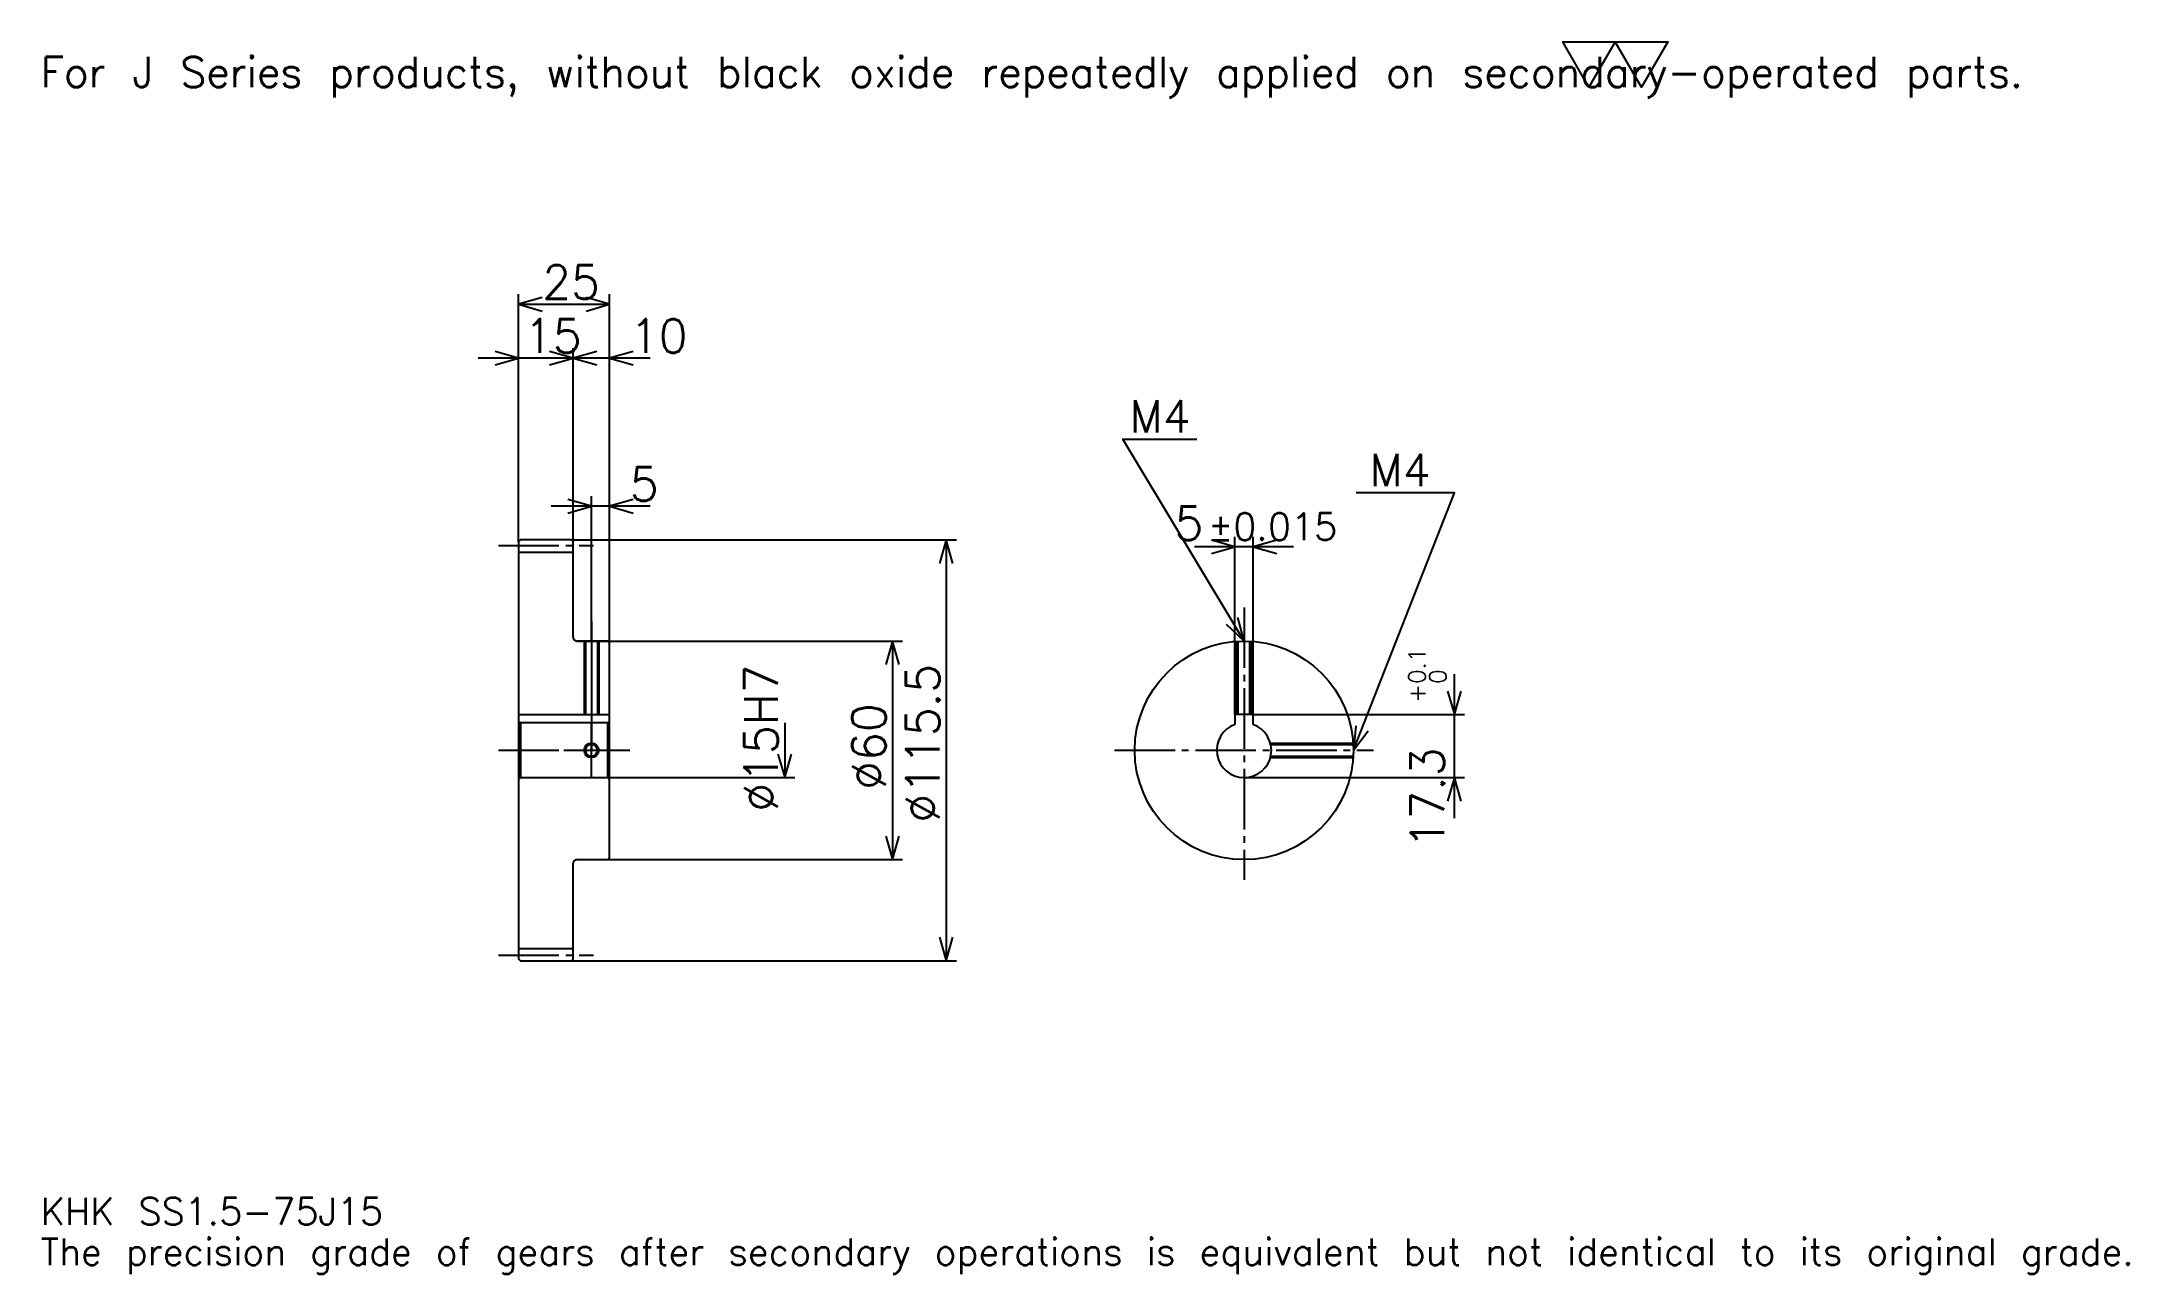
# Model space of a CAD drawing. Extents: x 19 to 592, y 7 to 345.
import ezdxf

# ---------------------------------------------------------------- set-up
doc = ezdxf.new("R2010")
doc.units = 0
doc.linetypes.add('DASHDOT', pattern=[22.173913, 16.630435, -1.847826, 1.847826, -1.847826])
doc.layers.get('0').update_dxf_attribs({"linetype": 'CONTINUOUS'})
doc.layers.add('DASHDOT', color=6, linetype='DASHDOT')
doc.styles.add('KANJI', font='TXT', dxfattribs={"bigfont": 'BIGFONT'})

msp = doc.modelspace()

# ---------------------------------------------------------------- linework, layer by layer
at = {"color": 5}
for p, q in [((149.67392, 208.347824), (149.67392, 275.793457)), ((174.67392, 208.347824), (174.67392, 275.793457)), ((149.67392, 273.021729), (174.67392, 273.021729)), ((175.76088, 258.239136), (138.58696, 258.239136)), ((185.76088, 258.239136), (153.58696, 258.239136)), ((164.67392, 208.347824), (164.67392, 261.010864)), ((169.67392, 208.347824), (169.67392, 220.358688)), ((185.76088, 217.586945), (158.58696, 217.586945)), ((149.67392, 207.847824), (149.67392, 208.347824)), ((164.17392, 208.347824), (174.67392, 208.347824)), ((164.67392, 207.847824), (164.67392, 208.347824)), ((169.67392, 180.597824), (169.67392, 208.347824)), ((169.67392, 180.597824), (169.67392, 208.347824)), ((174.67392, 208.347824), (269.836975, 208.347824)), ((174.67392, 180.097824), (174.67392, 208.347824)), ((267.065216, 208.347824), (267.065216, 92.847824)), ((362.391296, 206.467392), (335.217407, 206.467392)), ((346.304352, 160.397827), (346.304352, 209.239136)), ((351.304352, 160.397827), (351.304352, 209.239136)), ((165.67392, 180.597824), (174.67392, 180.597824)), ((174.67392, 180.597824), (255.054352, 180.597824)), ((252.282623, 180.597824), (252.282623, 120.597824)), ((406.521759, 132.010864), (406.521759, 171.484787)), ((222.717407, 158.097824), (222.717407, 143.097824)), ((351.304352, 160.397827), (409.293488, 160.397827)), ((174.67392, 143.097824), (225.489136, 143.097824)), ((348.804352, 143.097824), (409.293488, 143.097824)), ((165.67392, 120.597824), (174.67392, 120.597824)), ((174.67392, 120.597824), (255.054352, 120.597824)), ((164.17392, 92.847824), (174.67392, 92.847824)), ((174.67392, 92.847824), (269.836975, 92.847824))]:
    msp.add_line(p, q, dxfattribs=at)
at = {"color": 4}
for p, q in [((149.67392, 204.972824), (164.67392, 204.972824)), ((149.67392, 160.397827), (174.67392, 160.397827)), ((150.17392, 158.097824), (150.17392, 143.097824)), ((174.17392, 158.097824), (174.67392, 158.597824)), ((174.17392, 143.097824), (174.67392, 142.597824)), ((149.67392, 96.222824), (164.67392, 96.222824))]:
    msp.add_line(p, q, dxfattribs=at)
at = {"color": 7}
msp.add_lwpolyline([(443.478271, 332.608704), (436.271759, 345.100006), (465.097839, 345.100006), (457.891327, 332.608704), (450.684784, 345.100006), (443.478271, 332.608704)], dxfattribs=at)
at = {"color": 5}
for points in [[(156.141312, 274.869568), (149.67392, 273.021729), (156.141312, 271.17392)], [(168.206528, 271.17392), (174.67392, 273.021729), (168.206528, 274.869568)], [(143.206528, 256.391296), (149.67392, 258.239136), (143.206528, 260.086945)], [(158.206528, 256.391296), (164.67392, 258.239136), (158.206528, 260.086945)], [(171.141312, 260.086945), (164.67392, 258.239136), (171.141312, 256.391296)], [(181.141312, 260.086945), (174.67392, 258.239136), (181.141312, 256.391296)], [(348.804352, 180.597824), (315.543488, 236.032608), (335.869568, 236.032608)], [(163.206528, 215.739136), (169.67392, 217.586945), (163.206528, 219.434784)], [(181.141312, 219.434784), (174.67392, 217.586945), (181.141312, 215.739136)], [(378.804352, 150.597824), (406.521759, 221.25), (379.543518, 221.25)], [(268.913055, 201.880432), (267.065216, 208.347824), (265.217407, 201.880432)], [(339.836975, 204.619568), (346.304352, 206.467392), (339.836975, 208.315216)], [(357.771729, 208.315216), (351.304352, 206.467392), (357.771729, 204.619568)], [(343.892395, 185.192871), (348.804352, 180.597824), (347.061401, 187.094269)], [(254.130432, 174.130432), (252.282623, 180.597824), (250.434784, 174.130432)], [(404.67395, 166.865219), (406.521759, 160.397827), (408.369598, 166.865219)], [(379.446106, 157.29332), (378.804352, 150.597824), (382.886475, 155.943634)], [(220.869568, 149.565216), (222.717407, 143.097824), (224.565216, 149.565216)], [(408.369598, 136.630432), (406.521759, 143.097824), (404.67395, 136.630432)], [(250.434784, 127.065216), (252.282623, 120.597824), (254.130432, 127.065216)], [(265.217407, 99.315216), (267.065216, 92.847824), (268.913055, 99.315216)]]:
    msp.add_lwpolyline(points, dxfattribs=at)
at = {"color": 4}
for points in [[(164.67392, 181.597824), (164.67392, 207.847824), (164.17392, 208.347824), (150.17392, 208.347824), (149.67392, 207.847824), (149.67392, 142.597824)], [(165.67392, 120.597824), (174.17392, 120.597824), (174.67392, 121.097824), (174.67392, 180.097824), (174.17392, 180.597824), (165.67392, 180.597824)], [(167.67392, 180.597824), (167.67392, 160.397827)], [(168.053925, 180.597824), (168.053925, 160.397827)], [(171.293915, 180.597824), (171.293915, 160.397827)], [(171.67392, 180.597824), (171.67392, 160.397827)], [(346.804352, 160.397827), (346.804352, 180.531082)], [(347.184357, 160.397827), (347.184357, 180.554047)], [(350.424347, 160.397827), (350.424347, 180.554047)], [(350.804352, 160.397827), (350.804352, 180.531082)], [(149.67392, 142.597824), (150.17392, 143.097824), (174.17392, 143.097824), (174.17392, 158.097824), (150.17392, 158.097824), (149.67392, 158.597824)], [(351.304352, 157.668884), (351.304352, 160.397827), (346.304352, 160.397827), (346.304352, 157.668884)], [(356.032776, 152.597824), (378.73761, 152.597824)], [(356.127319, 152.217819), (378.760559, 152.217819)], [(356.127319, 148.977829), (378.760559, 148.977829)], [(356.032776, 148.597824), (378.73761, 148.597824)], [(149.67392, 142.597824), (149.67392, 93.347824), (150.17392, 92.847824), (164.17392, 92.847824), (164.67392, 93.347824), (164.67392, 119.597824)]]:
    msp.add_lwpolyline(points, dxfattribs=at)
for centre, radius in [((348.804352, 150.597824), 30), ((169.67392, 150.597824), 1.62)]:
    msp.add_circle(centre, radius, dxfattribs=at)
at = {"color": 7}
msp.add_circle((169.67392, 150.597824), 2, dxfattribs=at)
at = {"color": 4}
for centre, radius, start, end in [((165.67392, 181.597824), 1, 180, 270), ((348.804352, 150.597824), 7.5, 109.471220943, 70.528779057), ((165.67392, 119.597824), 1, 90, 180)]:
    msp.add_arc(centre, radius, start, end, dxfattribs=at)
at = {"layer": 'DASHDOT', "color": 7}
for p, q in [((144.130447, 206.847824), (170.217392, 206.847824)), ((348.804352, 189.83696), (348.804352, 115.054344)), ((169.67392, 180.597824), (169.67392, 150.597824)), ((144.130447, 150.597824), (180.217392, 150.597824)), ((313.260864, 150.597824), (384.347839, 150.597824)), ((144.130447, 94.347824), (170.217392, 94.347824))]:
    msp.add_line(p, q, dxfattribs=at)
for points in [[(169.67392, 186.141296), (169.67392, 154.85434)], [(169.67392, 143.054352), (169.67392, 158.141296)], [(162.130447, 150.597824), (177.217392, 150.597824)]]:
    msp.add_lwpolyline(points, dxfattribs=at)

# ---------------------------------------------------------------- texts
at = {"color": 7, "style": 'KANJI'}
for s, height, p in [('For J Series products, without black oxide repeatedly applied on secondary-operated parts.', 8.315217, (18.47826, 332.608704)), ('25', 9.23913, (156.168488, 274.5)), ('15', 9.23913, (151.168488, 259.717407)), ('10', 9.23913, (180.217392, 259.717407)), ('M4', 8.869566, (317.391296, 237.880432)), ('M4', 8.869566, (383.239136, 223.097824)), ('5', 9.23913, (180.217392, 219.065216)), ('5', 9.23913, (329.732971, 208.315216)), ('%%p0.015', 7.391304, (338.87854, 208.315216)), ('KHK SS1.5-75J15', 7.391304, (18.47826, 20.326086)), ('The precision grade of gears after secondary operations is equivalent but not identical to its original grade.', 7.391304, (18.47826, 9.23913))]:
    msp.add_text(s, height=height, dxfattribs=at).set_placement(p)
for s, height, p in [('%%c15H7', 9.23913, (220.869568, 133.736404)), ('%%c115.5', 9.23913, (265.217407, 130.733704)), ('0.1', 4.619565, (398.576111, 168.838287)), ('0', 4.619565, (404.304382, 168.838287)), ('+', 4.619565, (398.576111, 163.664368)), ('%%c60', 9.23913, (250.434784, 139.741852)), ('17.3', 9.23913, (403.75, 123.673752))]:
    msp.add_text(s, height=height, rotation=90, dxfattribs=at).set_placement(p)

doc.saveas('drawing.dxf')
